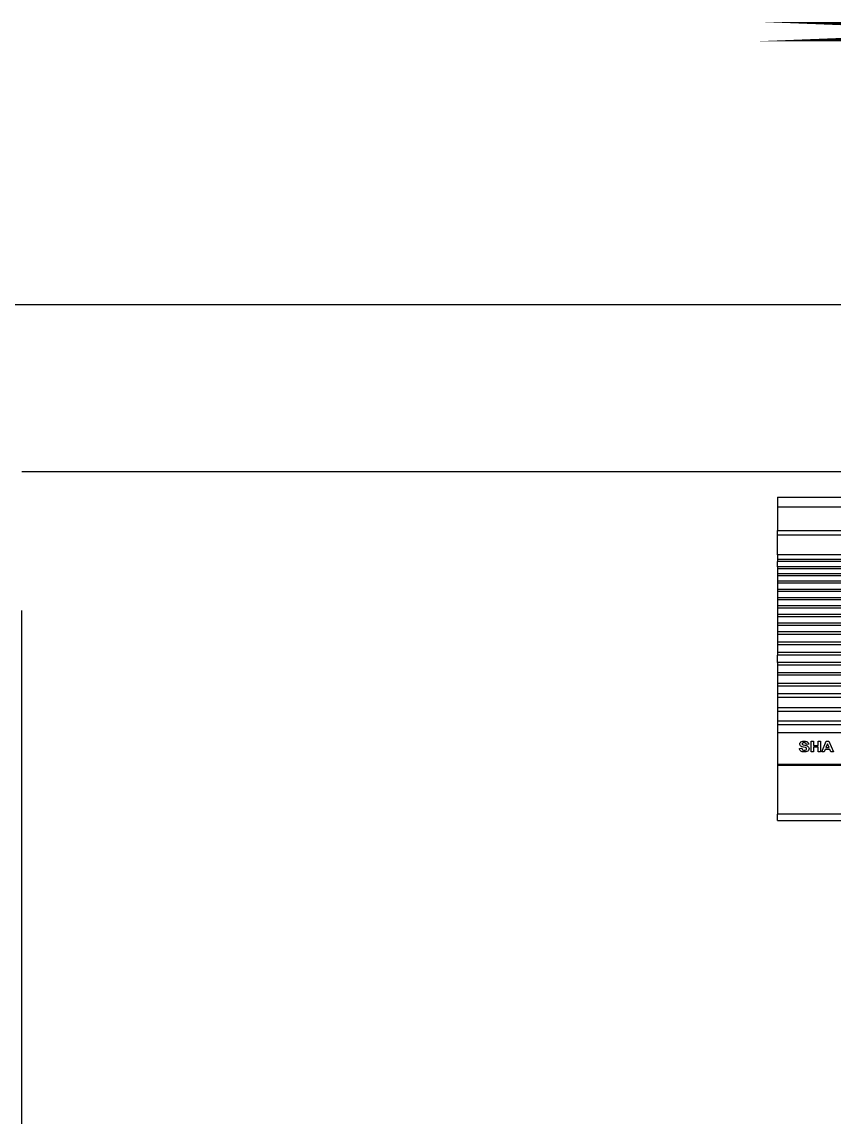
# Model space of a CAD drawing. Header units: inches. Extents: x 16928 to 514628, y -1471 to 241387.
# Drawn here: x 305017 to 305747, y 27576 to 28559 of the extents above; entities that cross this region are included whole.
import ezdxf

# ---------------------------------------------------------------- set-up
doc = ezdxf.new("R2010")
doc.units = ezdxf.units.IN
doc.header["$MEASUREMENT"] = 0
for name, color, linetype in [('Edges', 7, 'Continuous'), ('FITTING', 8, 'Continuous'), ('WALL', 1, 'Continuous')]:
    doc.layers.add(name, color=color, linetype=linetype)

# ---------------------------------------------------------------- blocks, each defined once
blk = doc.blocks.new('air con')
at = {"layer": 'Edges'}
for p, q in [((71.402, 41.898), (152.402, 41.898)), ((71.402, 41.898), (71.402, 41.095)), ((71.402, 41.095), (152.402, 41.095)), ((71.402, 41.095), (71.402, 39.122)), ((71.402, 39.122), (152.402, 39.122)), ((71.402, 38.724), (71.402, 39.122)), ((152.402, 38.724), (71.402, 38.724)), ((71.402, 37.092), (71.402, 38.724)), ((71.402, 37.092), (71.402, 36.701)), ((152.402, 37.092), (71.402, 37.092)), ((152.402, 36.701), (71.402, 36.701)), ((71.402, 36.701), (71.402, 36.542)), ((152.402, 36.542), (71.402, 36.542)), ((71.402, 36.078), (71.402, 36.542)), ((152.402, 36.078), (71.402, 36.078)), ((71.402, 36.078), (71.402, 35.914)), ((152.402, 35.914), (71.402, 35.914)), ((71.402, 35.914), (71.402, 35.493)), ((71.402, 35.493), (71.402, 35.34)), ((152.402, 35.493), (71.402, 35.493)), ((152.402, 35.34), (71.402, 35.34)), ((71.402, 35.34), (71.402, 34.877)), ((152.402, 34.877), (71.402, 34.877)), ((71.402, 34.877), (71.402, 34.709)), ((152.402, 34.709), (71.402, 34.709)), ((71.402, 34.709), (71.402, 34.207)), ((152.402, 34.207), (71.402, 34.207)), ((71.402, 34.207), (71.402, 34.022)), ((71.402, 34.022), (71.402, 33.51)), ((152.402, 34.022), (71.402, 34.022)), ((152.402, 33.51), (71.402, 33.51)), ((71.402, 33.51), (71.402, 33.335)), ((152.402, 33.335), (71.402, 33.335)), ((71.402, 33.335), (71.402, 32.826)), ((152.402, 32.826), (71.402, 32.826)), ((71.402, 32.826), (71.402, 32.625)), ((152.402, 32.625), (71.402, 32.625)), ((71.402, 32.625), (71.402, 32.098)), ((152.402, 32.098), (71.402, 32.098)), ((71.402, 32.098), (71.402, 31.911)), ((152.402, 31.911), (71.402, 31.911)), ((71.402, 31.911), (71.402, 31.378)), ((152.402, 31.378), (71.402, 31.378)), ((71.402, 31.378), (71.402, 31.189)), ((152.402, 31.189), (71.402, 31.189)), ((71.402, 31.189), (71.402, 30.654)), ((152.402, 30.654), (71.402, 30.654)), ((71.402, 30.654), (71.402, 30.439)), ((152.402, 30.439), (71.402, 30.439)), ((71.402, 30.439), (71.402, 29.791)), ((152.402, 29.791), (71.402, 29.791)), ((71.402, 29.791), (71.402, 29.562)), ((71.402, 29.562), (71.402, 28.935)), ((152.402, 29.562), (71.402, 29.562)), ((152.402, 28.935), (71.402, 28.935)), ((71.402, 28.935), (71.402, 28.714)), ((152.402, 28.714), (71.402, 28.714)), ((71.402, 28.092), (71.402, 28.714)), ((152.402, 28.092), (71.402, 28.092)), ((71.402, 28.092), (71.402, 27.871)), ((71.402, 27.871), (71.402, 27.226)), ((152.402, 27.871), (71.402, 27.871)), ((152.402, 27.226), (71.402, 27.226)), ((71.402, 27.226), (71.402, 27.024)), ((71.402, 27.024), (71.402, 26.349)), ((152.402, 27.024), (71.402, 27.024)), ((152.402, 26.349), (71.402, 26.349)), ((71.402, 26.349), (71.402, 26.117)), ((152.402, 26.117), (71.402, 26.117)), ((71.402, 26.117), (71.402, 25.469)), ((152.402, 25.469), (71.402, 25.469)), ((71.402, 25.469), (71.402, 25.162)), ((152.402, 25.162), (71.402, 25.162)), ((71.402, 25.162), (71.402, 24.304)), ((152.402, 24.304), (71.402, 24.304)), ((71.402, 24.304), (71.402, 24.002)), ((152.402, 24.002), (71.402, 24.002)), ((71.402, 24.002), (71.402, 23.184)), ((71.402, 23.184), (71.402, 22.883)), ((152.402, 23.184), (71.402, 23.184)), ((152.402, 22.883), (71.402, 22.883)), ((71.402, 22.883), (71.402, 22.213)), ((152.402, 22.213), (71.402, 22.213)), ((71.402, 22.213), (71.402, 19.568)), ((73.283, 21.282), (73.294, 21.346)), ((73.289, 21.232), (73.283, 21.282)), ((73.306, 21.186), (73.289, 21.232)), ((73.294, 21.346), (73.326, 21.406)), ((73.334, 21.144), (73.306, 21.186)), ((73.326, 21.406), (73.378, 21.457)), ((73.374, 21.106), (73.334, 21.144)), ((73.412, 21.082), (73.374, 21.106)), ((73.378, 21.457), (73.448, 21.494)), ((73.462, 21.059), (73.412, 21.082)), ((73.448, 21.494), (73.537, 21.517)), ((73.598, 21.02), (73.462, 21.059)), ((73.481, 21.324), (73.473, 21.293)), ((73.473, 21.293), (73.48, 21.265)), ((73.48, 21.265), (73.502, 21.241)), ((73.504, 21.347), (73.481, 21.324)), ((73.502, 21.241), (73.567, 21.212)), ((73.563, 21.371), (73.504, 21.347)), ((73.537, 21.517), (73.642, 21.525)), ((73.64, 21.379), (73.563, 21.371)), ((73.567, 21.212), (73.685, 21.182)), ((73.713, 21.372), (73.64, 21.379)), ((73.642, 21.525), (73.729, 21.52)), ((73.685, 21.182), (73.811, 21.152)), ((73.766, 21.35), (73.713, 21.372)), ((73.729, 21.52), (73.804, 21.507)), ((73.8, 21.311), (73.766, 21.35)), ((73.82, 21.253), (73.8, 21.311)), ((73.804, 21.507), (73.868, 21.484)), ((73.811, 21.152), (73.899, 21.12)), ((74.019, 21.261), (73.82, 21.253)), ((73.868, 21.484), (73.921, 21.453)), ((73.899, 21.12), (73.961, 21.081)), ((73.921, 21.453), (73.962, 21.414)), ((73.961, 21.081), (74.008, 21.031)), ((73.962, 21.414), (73.992, 21.369)), ((73.992, 21.369), (74.011, 21.318)), ((74.011, 21.318), (74.019, 21.261)), ((74.215, 20.639), (74.215, 21.51)), ((74.215, 21.51), (74.413, 21.51)), ((74.413, 21.51), (74.413, 21.167)), ((74.413, 21.167), (74.802, 21.167)), ((74.802, 21.167), (74.802, 21.51)), ((74.802, 21.51), (75.001, 21.51)), ((75.001, 21.51), (75.001, 20.639)), ((75.106, 20.639), (75.489, 21.51)), ((75.592, 21.306), (75.459, 20.983)), ((75.489, 21.51), (75.699, 21.51)), ((75.727, 20.983), (75.592, 21.306)), ((75.699, 21.51), (76.093, 20.639)), ((73.247, 20.922), (73.441, 20.939)), ((73.262, 20.853), (73.247, 20.922)), ((73.287, 20.793), (73.262, 20.853)), ((73.322, 20.742), (73.287, 20.793)), ((73.367, 20.7), (73.322, 20.742)), ((73.422, 20.666), (73.367, 20.7)), ((73.488, 20.642), (73.422, 20.666)), ((73.441, 20.939), (73.467, 20.864)), ((73.467, 20.864), (73.511, 20.812)), ((73.565, 20.628), (73.488, 20.642)), ((73.511, 20.812), (73.574, 20.782)), ((73.653, 20.623), (73.565, 20.628)), ((73.574, 20.782), (73.655, 20.772)), ((73.757, 20.982), (73.598, 21.02)), ((73.771, 20.631), (73.653, 20.623)), ((73.655, 20.772), (73.739, 20.781)), ((73.739, 20.781), (73.8, 20.808)), ((73.8, 20.965), (73.757, 20.982)), ((73.867, 20.655), (73.771, 20.631)), ((73.828, 20.944), (73.8, 20.965)), ((73.8, 20.808), (73.836, 20.847)), ((73.843, 20.92), (73.828, 20.944)), ((73.836, 20.847), (73.848, 20.892)), ((73.848, 20.892), (73.843, 20.92)), ((73.943, 20.695), (73.867, 20.655)), ((74, 20.752), (73.943, 20.695)), ((74.035, 20.82), (74, 20.752)), ((74.008, 21.031), (74.037, 20.968)), ((74.047, 20.892), (74.035, 20.82)), ((74.037, 20.968), (74.047, 20.892)), ((74.413, 20.639), (74.215, 20.639)), ((74.802, 21.02), (74.413, 21.02)), ((74.413, 21.02), (74.413, 20.639)), ((74.802, 20.639), (74.802, 21.02)), ((75.001, 20.639), (74.802, 20.639)), ((75.317, 20.639), (75.106, 20.639)), ((75.398, 20.837), (75.317, 20.639)), ((75.791, 20.837), (75.398, 20.837)), ((75.459, 20.983), (75.727, 20.983)), ((75.877, 20.639), (75.791, 20.837)), ((76.093, 20.639), (75.877, 20.639)), ((152.402, 19.568), (71.402, 19.568)), ((71.402, 19.568), (71.402, 19.493)), ((152.402, 19.493), (71.402, 19.493)), ((71.402, 19.493), (71.402, 15.42)), ((76.855, 15.42), (71.402, 15.42)), ((71.402, 14.898), (71.402, 15.42)), ((71.402, 14.898), (152.402, 14.898))]:
    blk.add_line(p, q, dxfattribs=at)

msp = doc.modelspace()

# ---------------------------------------------------------------- linework, layer by layer
at = {"layer": 'FITTING', "color": 3, "const_width": 17.36}
msp.add_lwpolyline([(305679.17, 28550.5), (306116.6, 28550.5)], close=True, dxfattribs=at)
at = {"layer": 'WALL'}
for p, q in [((301592.45, 28305.54), (309017.45, 28305.54)), ((305017.45, 28155.54), (309017.45, 28155.54)), ((305017.45, 27130.54), (305017.45, 28030.54))]:
    msp.add_line(p, q, dxfattribs=at)

# ---------------------------------------------------------------- block references
at = {"xscale": 10.74849191040555, "yscale": 10.74849191040555, "zscale": 10.74849191040555}
msp.add_blockref('air con', (304928.7, 27681.98), dxfattribs=at)

doc.saveas('drawing.dxf')
